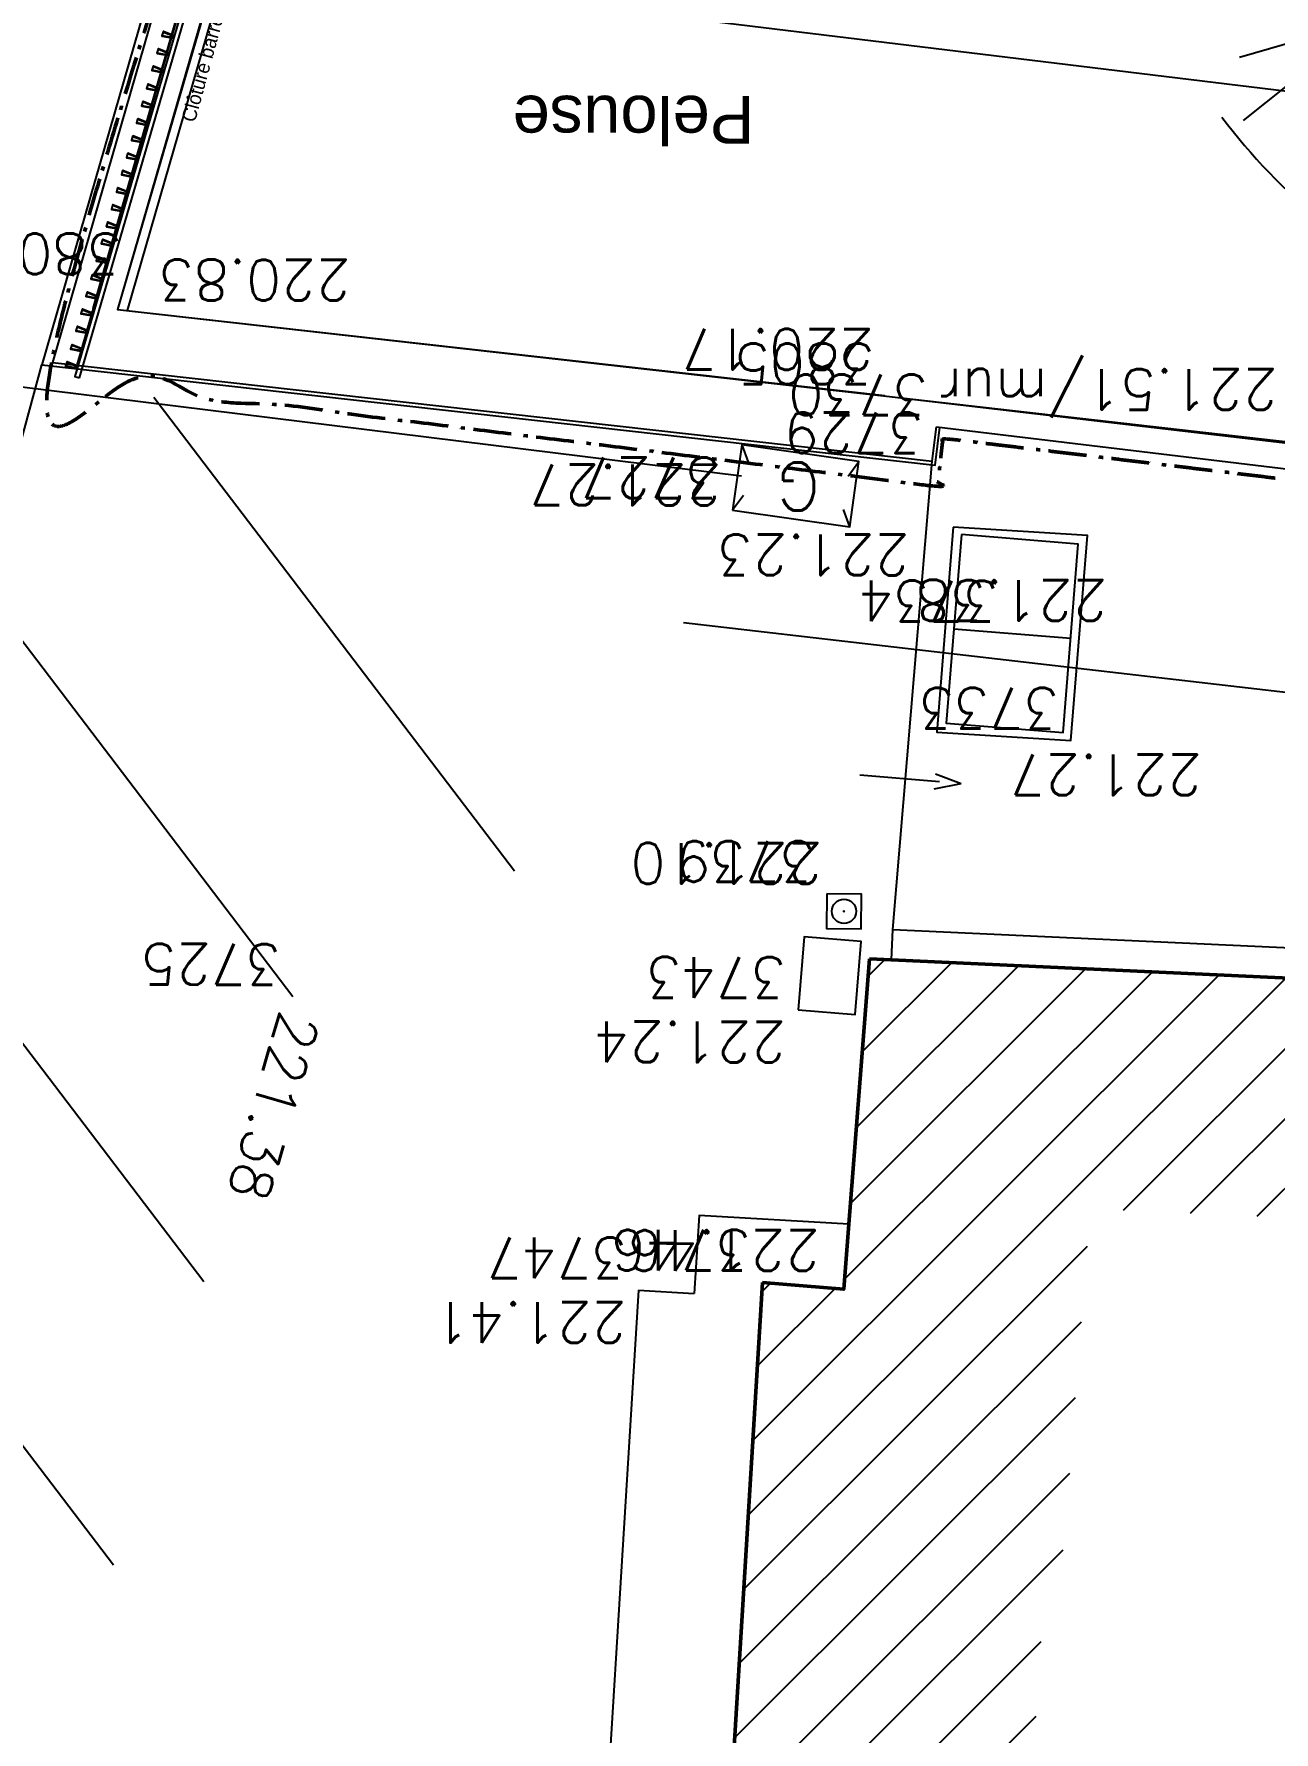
# Model space of a CAD drawing. Extents: x -594 to 29166, y -5797 to 14313.
# Drawn here: x 2502 to 3537, y 313 to 1731 of the extents above; entities that cross this region are included whole.
import ezdxf
from ezdxf.enums import TextEntityAlignment as Align
from ezdxf.lldxf.tags import DXFTag

# ---------------------------------------------------------------- set-up
doc = ezdxf.new("R2010")
doc.units = 0
doc.linetypes.add('Style de ligne -15', pattern=[2.0832800000000002, 1.25, -0.41656, 0.1388600000000001, -0.2778600000000001])
doc.layers.get('0').update_dxf_attribs({"color": 252})
for name, color, linetype in [('A SITE', 252, 'Continuous'), ('AEP_SSL', 252, 'Continuous'), ('B Général', 252, 'Continuous'), ('C ANNOTATIONS-texte', 252, 'Continuous'), ('DWG_280-140115-P - ALTEA-CANA', 252, 'Continuous'), ('Fond topo - AFF', 252, 'Continuous'), ('Fond topo - ASS', 252, 'Continuous'), ('Fond topo - BAT_ANN', 252, 'Continuous'), ('Fond topo - BAT_HAC', 252, 'Continuous'), ('Fond topo - CLO_MUR', 252, 'Continuous'), ('Fond topo - GAZ', 252, 'Continuous'), ('Fond topo - GAZ_TXT', 252, 'Continuous'), ('Fond topo - SIH', 252, 'Continuous'), ('Fond topo - SOL', 252, 'Continuous'), ('Fond topo - VEG', 252, 'Continuous'), ('Fond topo - VEG_TXT', 252, 'Continuous'), ('Fond topo - Z_500', 252, 'Continuous'), ('GAZ_SSL', 252, 'Texte-GAZ'), ('prlm-VRD', 252, 'Continuous'), ('SA - clôture', 252, 'DIVISE2'), ('SA - gazon', 252, 'Continuous')]:
    doc.layers.add(name, color=color, linetype=linetype)
for name, color, linetype, lineweight in [('Fond topo - BAT', 252, 'Continuous', 50), ('Fond topo - P', 252, 'Continuous', 50), ('Fond topo - VOI', 252, 'Continuous', 25)]:
    doc.layers.add(name, color=color, linetype=linetype, lineweight=lineweight)
for name, color, linetype, plot in [('Fond topo - N', 252, 'Continuous', False), ('Fond topo - NCACHE', 252, 'Continuous', False), ('Fond topo - ZCACHE', 252, 'Continuous', False)]:
    doc.layers.add(name, color=color, linetype=linetype, plot=plot)
doc.styles.add('2000_ARIAL', font='arial.ttf', dxfattribs={"height": 0.400000006})
doc.styles.add('Eurostile', font='')
doc.styles.add('Lignes', font='arial.ttf', dxfattribs={"height": 0.35})
doc.styles.add('SIMPLEX', font='simplex_.ttf', dxfattribs={"height": 1.25})
doc.styles.get('Eurostile').set_extended_font_data('Eurostile')
tags = doc.linetypes.add('DIVISE2', pattern=[15.874999761581421, 6.349999904632568, -3.174999952316284, 0, -3.174999952316284, 0, -3.174999952316284]).pattern_tags.tags
tags[14:15] = [DXFTag(74, 4), DXFTag(75, 0), DXFTag(340, '0'), DXFTag(46, 0.0), DXFTag(50, 0.0), DXFTag(44, 0.0), DXFTag(45, 0.0)]
tags[12:13] = [DXFTag(74, 4), DXFTag(75, 0), DXFTag(340, '0'), DXFTag(46, 0.0), DXFTag(50, 0.0), DXFTag(44, 0.0), DXFTag(45, 0.0)]
tags[10:11] = [DXFTag(74, 4), DXFTag(75, 0), DXFTag(340, '0'), DXFTag(46, 0.0), DXFTag(50, 0.0), DXFTag(44, 0.0), DXFTag(45, 0.0)]
tags[8:9] = [DXFTag(74, 4), DXFTag(75, 0), DXFTag(340, '0'), DXFTag(46, 0.0), DXFTag(50, 0.0), DXFTag(44, 0.0), DXFTag(45, 0.0)]
tags[6:7] = [DXFTag(74, 4), DXFTag(75, 0), DXFTag(340, '0'), DXFTag(46, 0.0), DXFTag(50, 0.0), DXFTag(44, 0.0), DXFTag(45, 0.0)]
tags[4:5] = [DXFTag(74, 4), DXFTag(75, 0), DXFTag(340, '0'), DXFTag(46, 0.0), DXFTag(50, 0.0), DXFTag(44, 0.0), DXFTag(45, 0.0)]
tags = doc.linetypes.add('L16', pattern=[0.37500001490116125, 0.300000011920929, -0.07500000298023224]).pattern_tags.tags
tags[6:7] = [DXFTag(74, 4), DXFTag(75, 0), DXFTag(340, '0'), DXFTag(46, 0.0), DXFTag(50, 0.0), DXFTag(44, 0.0), DXFTag(45, 0.0)]
tags[4:5] = [DXFTag(74, 4), DXFTag(75, 0), DXFTag(340, '0'), DXFTag(46, 0.0), DXFTag(50, 0.0), DXFTag(44, 0.0), DXFTag(45, 0.0)]
tags = doc.linetypes.add('L8', pattern=[0.22500000894069674, 0.1500000059604645, -0.07500000298023224]).pattern_tags.tags
tags[6:7] = [DXFTag(74, 4), DXFTag(75, 0), DXFTag(340, '0'), DXFTag(46, 0.0), DXFTag(50, 0.0), DXFTag(44, 0.0), DXFTag(45, 0.0)]
tags[4:5] = [DXFTag(74, 4), DXFTag(75, 0), DXFTag(340, '0'), DXFTag(46, 0.0), DXFTag(50, 0.0), DXFTag(44, 0.0), DXFTag(45, 0.0)]
tags = doc.linetypes.add('STYLE_01', pattern=[0.166655994951725, 0.08331199735403061, -0.0833439975976944]).pattern_tags.tags
tags[6:7] = [DXFTag(74, 4), DXFTag(75, 0), DXFTag(340, '0'), DXFTag(46, 0.0), DXFTag(50, 0.0), DXFTag(44, 0.0), DXFTag(45, 0.0)]
tags[4:5] = [DXFTag(74, 4), DXFTag(75, 0), DXFTag(340, '0'), DXFTag(46, 0.0), DXFTag(50, 0.0), DXFTag(44, 0.0), DXFTag(45, 0.0)]
tags = doc.linetypes.add('Texte-GAZ', pattern='A,5,-0.25,["GAZ",Lignes,S=1,R=0,X=0,Y=-0.18],-1.25', length=6.5).pattern_tags.tags
tags[15:16] = [DXFTag(74, 4), DXFTag(75, 0), DXFTag(340, '0'), DXFTag(46, 0.0), DXFTag(50, 0.0), DXFTag(44, 0.0), DXFTag(45, 0.0)]
tags[4:5] = [DXFTag(74, 4), DXFTag(75, 0), DXFTag(340, '0'), DXFTag(46, 0.0), DXFTag(50, 0.0), DXFTag(44, 0.0), DXFTag(45, 0.0)]

# ---------------------------------------------------------------- blocks, each defined once
blk = doc.blocks.new('A n0.Groupe-37-1')
at = {"layer": 'B Général', "linetype": 'Continuous', "flags": 128}
for points in [[(2539.741905263993, 1444.065322345376), (2784.912981295251, 2284.155051379179), (2781.109449819255, 2285.400012598786), (2535.902083344572, 1445.185932726883)], [(2618.169508716244, 1728.149814223326), (2608.891270178691, 1729.910654853093), (2609.814226241304, 1733.073205350899), (2618.5773597832, 1729.547334264724)], [(2613.96666226109, 1713.748571642694), (2604.688423723538, 1715.50941227246), (2605.61137978615, 1718.671962770267), (2614.374513328046, 1715.146091684092)], [(2609.763815805937, 1699.347329062062), (2600.485577268384, 1701.108169691829), (2601.408533330996, 1704.270720189635), (2610.171666872892, 1700.74484910346)], [(2605.336679678985, 1684.177547824033), (2596.058441141432, 1685.938388453801), (2596.981397204044, 1689.100938951607), (2605.744530745941, 1685.575067865431)], [(2601.133833223831, 1669.776305243401), (2591.855594686278, 1671.537145873168), (2592.778550748891, 1674.699696370975), (2601.541684290787, 1671.173825284799)], [(2596.930986768678, 1655.375062662769), (2587.652748231124, 1657.135903292536), (2588.575704293737, 1660.298453790343), (2597.338837835633, 1656.772582704167)], [(2592.728140313523, 1640.973820082139), (2583.449901775971, 1642.734660711906), (2584.372857838583, 1645.897211209712), (2593.135991380479, 1642.371340123537)], [(2588.525293858369, 1626.572577501508), (2579.247055320816, 1628.333418131275), (2580.170011383429, 1631.495968629082), (2588.933144925325, 1627.970097542906)], [(2584.322447403215, 1612.171334920876), (2575.044208865663, 1613.932175550643), (2575.967164928275, 1617.09472604845), (2584.730298470171, 1613.568854962273)], [(2580.119600948062, 1597.770092340243), (2570.841362410508, 1599.53093297001), (2571.764318473121, 1602.693483467817), (2580.527452015017, 1599.167612381641)], [(2575.916754492907, 1583.368849759611), (2566.638515955354, 1585.129690389378), (2567.561472017967, 1588.292240887184), (2576.324605559863, 1584.766369801009)], [(2571.713908037753, 1568.967607178979), (2562.435669500201, 1570.728447808746), (2563.358625562813, 1573.890998306553), (2572.121759104709, 1570.365127220377)], [(2567.5110615826, 1554.566364598347), (2558.232823045047, 1556.327205228114), (2559.155779107659, 1559.48975572592), (2567.918912649555, 1555.963884639745)], [(2563.308215127446, 1540.165122017715), (2554.029976589893, 1541.925962647482), (2554.952932652505, 1545.088513145288), (2563.716066194402, 1541.562642059113)], [(2558.881079000494, 1524.995340779686), (2549.602840462941, 1526.756181409454), (2550.525796525554, 1529.91873190726), (2559.28893006745, 1526.392860821084)], [(2554.678232545341, 1510.594098199055), (2545.399994007787, 1512.354938828821), (2546.3229500704, 1515.517489326628), (2555.086083612296, 1511.991618240452)], [(2550.475386090187, 1496.192855618423), (2541.197147552634, 1497.953696248189), (2542.120103615246, 1501.116246745996), (2550.883237157143, 1497.590375659821)], [(2546.272539635033, 1481.791613037792), (2536.99430109748, 1483.552453667559), (2537.917257160092, 1486.715004165365), (2546.680390701988, 1483.18913307919)], [(2541.845403508082, 1466.621831799762), (2532.567164970529, 1468.38267242953), (2533.490121033141, 1471.545222927336), (2542.253254575037, 1468.01935184116)], [(2537.642557052928, 1452.22058921913), (2528.364318515375, 1453.981429848897), (2529.287274577987, 1457.143980346704), (2538.050408119884, 1453.618109260528)]]:
    blk.add_lwpolyline(points, close=True, dxfattribs=at)
for points in [[(2608.727128827048, 1729.636451111867), (2618.202776695186, 1727.838145787849, 0.3862518652340128), (2618.432058534931, 1727.978608017822), (2618.890727643154, 1729.550258365325, 0.3856262130254827), (2618.773390860975, 1729.791833308817), (2609.823807669251, 1733.392722928739, 0.4433907075332385), (2609.557162259488, 1733.263209023398), (2608.57242847485, 1729.88897437999, 0.442739267056267), (2608.727128827048, 1729.636451111867)], [(2604.524282371894, 1715.235208531235), (2613.999930240032, 1713.436903207217, 0.3862518652351136), (2614.229212079778, 1713.57736543719), (2614.687881187999, 1715.149015784692, 0.3856262130226524), (2614.570544405821, 1715.390590728185), (2605.620961214098, 1718.991480348108, 0.4433907075337609), (2605.354315804334, 1718.861966442767), (2604.369582019696, 1715.487731799358, 0.442739267059004), (2604.524282371894, 1715.235208531235)], [(2600.32143591674, 1700.833965950603), (2609.797083784878, 1699.035660626585, 0.3862518652351253), (2610.026365624624, 1699.176122856559), (2610.485034732846, 1700.747773204061, 0.3856262130237362), (2610.367697950668, 1700.989348147553), (2601.418114758945, 1704.590237767476, 0.4433907075335908), (2601.151469349181, 1704.460723862135), (2600.166735564543, 1701.086489218727, 0.442739267057732), (2600.32143591674, 1700.833965950603)], [(2595.894299789788, 1685.664184712575), (2605.369947657927, 1683.865879388556, 0.3862518652354434), (2605.599229497672, 1684.006341618529), (2606.057898605894, 1685.577991966032, 0.3856262130226693), (2605.940561823716, 1685.819566909525), (2596.990978631992, 1689.420456529447, 0.4433907075319575), (2596.724333222229, 1689.290942624106), (2595.739599437591, 1685.916707980698, 0.4427392670583683), (2595.894299789788, 1685.664184712575)], [(2591.691453334634, 1671.262942131942), (2601.167101202773, 1669.464636807924, 0.3862518652314815), (2601.396383042519, 1669.605099037898), (2601.85505215074, 1671.1767493854, 0.3856262130242208), (2601.737715368562, 1671.418324328892), (2592.788132176839, 1675.019213948815, 0.4433907075307097), (2592.521486767075, 1674.889700043474), (2591.536752982437, 1671.515465400066, 0.442739267057732), (2591.691453334634, 1671.262942131942)], [(2587.488606879481, 1656.861699551311), (2596.964254747619, 1655.063394227293, 0.3862518652341592), (2597.193536587365, 1655.203856457266), (2597.652205695586, 1656.775506804768, 0.3856262130234297), (2597.534868913409, 1657.01708174826), (2588.585285721685, 1660.617971368184, 0.4433907075318051), (2588.318640311922, 1660.488457462842), (2587.333906527284, 1657.114222819434, 0.4427392670613712), (2587.488606879481, 1656.861699551311)], [(2583.285760424327, 1642.46045697068), (2592.761408292466, 1640.662151646662, 0.3862518652359451), (2592.990690132211, 1640.802613876636), (2593.449359240432, 1642.374264224138, 0.3856262130243185), (2593.332022458255, 1642.61583916763), (2584.382439266531, 1646.216728787553, 0.443390707531232), (2584.115793856768, 1646.087214882212), (2583.13106007213, 1642.712980238804, 0.4427392670608491), (2583.285760424327, 1642.46045697068)], [(2579.082913969172, 1628.059214390049), (2588.558561837311, 1626.26090906603, 0.3862518652315304), (2588.787843677057, 1626.401371296004), (2589.246512785278, 1627.973021643507, 0.3856262130304706), (2589.1291760031, 1628.214596586999), (2580.179592811377, 1631.815486206922, 0.4433907075330354), (2579.912947401613, 1631.68597230158), (2578.928213616975, 1628.311737658173, 0.442739267057299), (2579.082913969172, 1628.059214390049)], [(2574.880067514018, 1613.657971809417), (2584.355715382158, 1611.859666485398, 0.3862518652302158), (2584.584997221903, 1612.000128715372), (2585.043666330124, 1613.571779062874, 0.3856262130230175), (2584.926329547946, 1613.813354006367), (2575.976746356223, 1617.414243626289, 0.4433907075315773), (2575.710100946459, 1617.284729720948), (2574.725367161822, 1613.91049507754, 0.4427392670572486), (2574.880067514018, 1613.657971809417)], [(2570.677221058865, 1599.256729228785), (2580.152868927003, 1597.458423904767, 0.3862518652304296), (2580.382150766749, 1597.59888613474), (2580.84081987497, 1599.170536482242, 0.3856262130267029), (2580.723483092792, 1599.412111425734), (2571.773899901069, 1603.013001045657, 0.4433907075328758), (2571.507254491305, 1602.883487140316), (2570.522520706667, 1599.509252496908, 0.4427392670568472), (2570.677221058865, 1599.256729228785)], [(2566.474374603711, 1584.855486648152), (2575.950022471849, 1583.057181324134, 0.3862518652315304), (2576.179304311595, 1583.197643554108), (2576.637973419816, 1584.76929390161, 0.3856262130302924), (2576.520636637638, 1585.010868845102), (2567.571053445915, 1588.611758465025, 0.4433907075346791), (2567.304408036151, 1588.482244559684), (2566.319674251514, 1585.108009916277, 0.4427392670586168), (2566.474374603711, 1584.855486648152)], [(2562.271528148557, 1570.45424406752), (2571.747176016695, 1568.655938743502, 0.386251865234612), (2571.976457856441, 1568.796400973476), (2572.435126964663, 1570.368051320978, 0.385626213025636), (2572.317790182485, 1570.60962626447), (2563.368206990761, 1574.210515884393, 0.4433907075332385), (2563.101561580997, 1574.081001979052), (2562.11682779636, 1570.706767335644, 0.4427392670566878), (2562.271528148557, 1570.45424406752)], [(2558.068681693403, 1556.053001486888), (2567.544329561541, 1554.25469616287, 0.386251865234814), (2567.773611401287, 1554.395158392844), (2568.232280509509, 1555.966808740346, 0.3856262130224992), (2568.11494372733, 1556.208383683838), (2559.165360535607, 1559.809273303761, 0.4433907075337609), (2558.898715125843, 1559.67975939842), (2557.913981341206, 1556.305524755012, 0.4427392670583173), (2558.068681693403, 1556.053001486888)], [(2553.865835238249, 1541.651758906256), (2563.341483106388, 1539.853453582238, 0.3862518652351253), (2563.570764946134, 1539.993915812212), (2564.029434054355, 1541.565566159714, 0.385626213023583), (2563.912097272177, 1541.807141103206), (2554.962514080454, 1545.408030723129, 0.4433907075343164), (2554.69586867069, 1545.278516817788), (2553.711134886052, 1541.90428217438, 0.4427392670575216), (2553.865835238249, 1541.651758906256)], [(2549.438699111297, 1526.481977668228), (2558.914346979436, 1524.68367234421, 0.3862518652354434), (2559.143628819181, 1524.824134574183), (2559.602297927403, 1526.395784921685, 0.3856262130233002), (2559.484961145225, 1526.637359865178), (2550.535377953502, 1530.2382494851, 0.4433907075319575), (2550.268732543738, 1530.108735579759), (2549.283998759101, 1526.734500936351, 0.4427392670583683), (2549.438699111297, 1526.481977668228)], [(2545.235852656144, 1512.080735087595), (2554.711500524282, 1510.282429763577, 0.386251865231781), (2554.940782364028, 1510.422891993551), (2555.399451472249, 1511.994542341053, 0.3856262130240676), (2555.282114690071, 1512.236117284545), (2546.332531498348, 1515.837006904469, 0.4433907075307097), (2546.065886088584, 1515.707492999127), (2545.081152303947, 1512.33325835572, 0.442739267058629), (2545.235852656144, 1512.080735087595)], [(2541.03300620099, 1497.679492506964), (2550.508654069129, 1495.881187182946, 0.3862518652338597), (2550.737935908875, 1496.021649412919), (2551.196605017096, 1497.593299760421, 0.385626213023583), (2551.079268234918, 1497.834874703913), (2542.129685043195, 1501.435764323837, 0.4433907075325306), (2541.863039633431, 1501.306250418495), (2540.878305848793, 1497.932015775088, 0.4427392670613712), (2541.03300620099, 1497.679492506964)], [(2536.830159745836, 1483.278249926334), (2546.305807613975, 1481.479944602315, 0.3862518652362446), (2546.53508945372, 1481.620406832289), (2546.993758561942, 1483.192057179791, 0.3856262130251027), (2546.876421779764, 1483.433632123283), (2537.92683858804, 1487.034521743206, 0.443390707531232), (2537.660193178277, 1486.905007837865), (2536.675459393639, 1483.530773194457, 0.4427392670610594), (2536.830159745836, 1483.278249926334)], [(2532.403023618885, 1468.108468688304), (2541.878671487023, 1466.310163364285, 0.3862518652360425), (2542.107953326769, 1466.450625594259), (2542.566622434991, 1468.022275941762, 0.3856262130239312), (2542.449285652813, 1468.263850885254), (2533.499702461089, 1471.864740505177, 0.4433907075330354), (2533.233057051325, 1471.735226599835), (2532.248323266688, 1468.360991956427, 0.442739267059055), (2532.403023618885, 1468.108468688304)], [(2528.200177163731, 1453.707226107671), (2537.67582503187, 1451.908920783653, 0.3862518652311819), (2537.905106871615, 1452.049383013627), (2538.363775979837, 1453.621033361129, 0.3856262130246985), (2538.246439197659, 1453.862608304621), (2529.296856005935, 1457.463497924545, 0.443390707530347), (2529.030210596172, 1457.333984019203), (2528.045476811534, 1453.959749375796, 0.442739267058629), (2528.200177163731, 1453.707226107671)]]:
    blk.add_lwpolyline(points, format="xyb", close=True, dxfattribs=at)
blk = doc.blocks.new('A 90.AFF09')
at = {"ltscale": 2}
blk.add_line((0, -0.5), (0, 0.5), dxfattribs=at)
at = {"ltscale": 2, "flags": 128}
blk.add_lwpolyline([(-0.5, -0.5), (0.5, -0.5), (0.5, 0.5), (-0.5, 0.5)], close=True, dxfattribs=at)
blk = doc.blocks.new('A 90.ASS02')
at = {"ltscale": 2, "flags": 128}
blk.add_lwpolyline([(0.499143, -0.5), (0.499143, 0.4991430000000001), (-0.5000000000000001, 0.4991430000000001), (-0.5000000000000001, -0.5)], close=True, dxfattribs=at)
blk = doc.blocks.new('A 90.ASS01')
at = {"ltscale": 2, "flags": 128}
blk.add_lwpolyline([(0.499143, -0.5), (0.499143, 0.4991430000000001), (-0.5000000000000001, 0.4991430000000001), (-0.5000000000000001, -0.5)], close=True, dxfattribs=at)
at = {"ltscale": 2}
for radius in [0.35, 0.01]:
    blk.add_circle((0, 0), radius, dxfattribs=at)
blk = doc.blocks.new('A 90.ESC01')
at = {"ltscale": 2}
for p, q in [((1.338104, 0), (0, 0)), ((1.257547, 0.126415), (1.7, 0)), ((1.257547, -0.126415), (1.7, 0))]:
    blk.add_line(p, q, dxfattribs=at)
blk = doc.blocks.new('A 90.GAZ06')
at = {"ltscale": 2}
for p, q in [((-0.5, 0.5), (-0.426635, 0.255449)), ((0.4266350000000001, 0.255449), (0.5, 0.5))]:
    blk.add_line(p, q, dxfattribs=at)
at = {"ltscale": 2, "flags": 128}
blk.add_lwpolyline([(-0.5, -0.5), (0.5, -0.5), (0.5, 0.5), (-0.5, 0.5)], close=True, dxfattribs=at)
for points in [[(-0.426635, -0.255449), (-0.5, -0.5)], [(0.5, -0.5), (0.4266350000000001, -0.255449)]]:
    blk.add_lwpolyline(points, dxfattribs=at)
blk = doc.blocks.new('A 90.GAZ99')
at = {"style": 'SIMPLEX'}
blk.add_text('G', height=0.4, dxfattribs=at).set_placement((0, 0), align=Align.MIDDLE_CENTER)
blk = doc.blocks.new('A 90.PTOPO')
at = {"layer": 'Fond topo - NCACHE', "style": 'SIMPLEX'}
blk.add_attdef('MAT', text='', height=0.34, dxfattribs=at).set_placement((0.09999999986030161, -0.09999999962747097), align=Align.TOP_LEFT)
at = {"layer": 'Fond topo - ZCACHE', "style": 'SIMPLEX'}
blk.add_attdef('ALT', (0.09999999986030161, 0.09999999962747097), '', height=0.34, dxfattribs=at)
blk = doc.blocks.new('A 90.VEG12')
at = {"ltscale": 2}
for p, q in [((0.01815258799999997, 0.057406781), (0.100441039, 0.47293725)), ((0.05749608, 0.253444298), (0.145517598, 0.414706841)), ((0.037902722, 0.15845596), (-0.06593155700000003, 0.344147082)), ((-0.158788295, 0.086017079), (-0.245985314, 0.284587218)), ((0.04981112299999996, 0.033821695), (0.391570728, 0.285894318)), ((0.143890955, 0.107467204), (0.230033352, 0.253971609)), ((0.2917471699999999, 0.208620217), (0.392372872, 0.233301274)), ((-0.05229389700000003, 0.02983962500000001), (-0.383643778, 0.204631851)), ((-0.25001839, 0.135126714), (-0.3755999820000001, 0.091127132)), ((0.122915307, -0.02992704099999999), (0.317230371, 0.05540147100000001)), ((0.057557527, -0.01766878999999999), (0.411943876, -0.08413611500000001)), ((-0.05265807700000003, -0.029192154), (-0.412380265, -0.256628677)), ((-0.09359106700000003, -0.049762263), (-0.2956446150000001, -0.04653133200000001)), ((0.184132294, -0.04763066399999999), (0.323120213, -0.192805613)), ((0.01825986499999999, -0.057372749), (0.107637982, -0.4128258760000001)), ((0.02259491799999996, -0.07955337300000001), (0.001649748999999978, -0.36183712)), ((-0.151821475, -0.09483882200000002), (-0.2999525240000001, -0.315936062)), ((0.05371548199999998, -0.188497704), (0.197263789, -0.356749422))]:
    blk.add_line(p, q, dxfattribs=at)
for start, end in [(90, 103.8461539085843), (62.30769199853572, 76.15384597947835), (117.6923078993823, 131.5384619204946), (34.61538499867542, 48.46153799321151), (145.3846149358338, 159.2307690506909), (6.923076979206323, 20.76923090842763), (173.0769230068974, 186.9230769931026), (339.2307689837768, 353.0769230207937), (200.7692310571047, 214.6153850641662), (311.5384620067885, 325.3846150013246), (228.4615380795054, 242.3076921006177), (283.8461540205217, 297.6923080014643), (256.1538460914157, 270)]:
    blk.add_arc((0, 0), 0.496982058, start, end, dxfattribs=at)
blk = doc.blocks.new('A$C380262B1')
at = {"layer": 'Fond topo - BAT_HAC'}
h = blk.add_hatch(dxfattribs=at)
h.set_pattern_fill('ANSI31*128', color=256, scale=12.9999995, angle=-20.82846392552948, style=0, pattern_type=2)
h.set_pattern_definition([(224.9607580165254, (16553.89202157967, 8565.139112062752), (29.16583499825001, -29.20581385283987), [])])
h.paths.add_polyline_path([(-5197.18646905385, -3992.895145434886), (-5119.344789115712, -3896.832114085555), (-5115.917269187048, -3854.393010213971), (-5071.986508974805, -3739.324825163931), (-5045.925904856995, -3706.346571817994), (-5044.716683635488, -3682.140761986375), (-4994.823622144759, -3685.207373648882), (-4990.32072420232, -3595.326018054038), (-5040.226546442136, -3592.258621938527), (-5037.054382404312, -3528.759247995913), (-4943.121764762327, -3534.532693214715), (-4913.178271567449, -3536.373130977154), (-4902.316804276779, -3359.659575950354), (-4932.260297471657, -3357.819138187915), (-4931.769514130428, -3349.834206700325), (-5028.967389557511, -3298.038449883461), (-5017.875112267211, -3117.569670453668), (-4968.442538101226, -3120.607979036868), (-4961.908068927005, -3020.955579727888), (-5011.748566990718, -3017.892198543996), (-4984.551201201975, -2575.397362187505), (-4916.785073047504, -2581.032631825656), (-4912.572270259261, -2526.725570857525), (-4895.368336141109, -2304.950392059982), (-4012.983020907268, -2345.645791105926), (-4020.717160822824, -2445.346258021891), (-4025.326500786468, -2545.289102941751), (-4198.319353396073, -2537.31071408838), (-4710.95847315155, -2513.667921163142), (-4713.171336706728, -2542.193850968033), (-4732.938476232812, -2797.011203784496), (-4749.196578515694, -2833.652190398425), (-4771.07792631723, -3167.348579782993), (-4690.423931647092, -3172.305872198194), (-4725.824567256495, -3748.266003560275), (-4797.511183423921, -3743.859879486263), (-4805.19526056014, -3897.240055445582), (-4915.604600869119, -3890.453889779747), (-4918.869020743296, -3899.004410207272), (-4924.977912241593, -3974.643905460835), (-5041.797925019637, -4118.809403479099)])
at = {"layer": 'AEP_SSL', "elevation": 1e-07, "flags": 128}
blk.add_lwpolyline([(-5717.41904723458, -1437.771737203002), (-1169.983268575743, -1990.669038705528), (183.6855848319829, -1978.666592855006), (2115.870910091326, -2387.052188906819), (2566.228295816109, -2969.102435186505), (1986.514152260497, -6423.389684781432), (2112.063771253452, -6938.274653535336), (2245.794293796644, -7100.191099010408), (2795.577709609643, -7390.379483159631), (3054.210793226957, -7450.776990875602), (3952.009552111849, -7705.164130404592), (5214.530126424506, -7870.333233941346), (6823.962332261726, -8192.876758240163), (7877.332152193412, -8364.675091579556), (8081.349294679239, -8360.994071885943), (8800.965194171295, -8189.201248250902), (9214.932774147019, -7963.005145359784), (9372.241163998842, -7789.413719624281), (10176.14748096094, -4228.885702043772), (10728.79072255455, -2062.42661178112), (11242.06466162577, -979.6682165935636)], dxfattribs=at)
at = {"layer": 'DWG_280-140115-P - ALTEA-CANA', "linetype": 'STYLE_01', "ltscale": 25, "elevation": 1e-07, "flags": 128}
blk.add_lwpolyline([(-5050.515049835667, -2023.990016523749), (-3871.755655249581, -2160.446866415441), (-2782.055274024606, -2283.73687081039), (-1204.606936872005, -2491.870566271245), (134.5675635617226, -2479.982469603419), (1852.102971030399, -2843.059378210455)], dxfattribs=at)
at = {"layer": 'Fond topo - BAT', "ltscale": 2, "flags": 128}
for points in [[(-4895.368336141109, -2304.950392059982), (-4912.572270259261, -2526.725570857525)], [(-4895.368336141109, -2304.950392059982), (-4012.983020907268, -2345.645791105926), (-4020.717160915956, -2445.346258021891)], [(-4984.551201201975, -2575.397362187505), (-4916.785073047504, -2581.032631825656), (-4912.572270259261, -2526.725570857525)], [(-4984.551201201975, -2575.397362187505), (-5011.748567037284, -3017.892198450863)]]:
    blk.add_lwpolyline(points, dxfattribs=at)
at = {"layer": 'Fond topo - BAT_ANN', "ltscale": 2, "flags": 128}
blk.add_lwpolyline([(-4875.697737885639, -2280.56370196864), (-4842.995569901541, -1889.366611652076)], dxfattribs=at)
at = {"layer": 'Fond topo - CLO_MUR', "ltscale": 2, "flags": 128}
for points in [[(-5261.437079077587, -691.4406127296388), (-5413.095885375515, -1207.326780445874), (-5586.594562232494, -1808.936000429094)], [(-5204.285560082644, -695.4926619306207), (-5359.328343346715, -1222.9815505445), (-5515.240964991972, -1763.610865175724)], [(-5523.305980255827, -1762.705779261887), (-4882.491342397407, -1834.620380122215)], [(-5586.594562232494, -1808.936000429094), (-4840.377234248444, -1892.679282929748), (-4836.512817954645, -1860.982764139771)], [(-4881.09001298435, -1835.150640271604), (-4267.948176851496, -1906.98321852833)], [(-4839.49076696299, -1860.61969473958), (-4271.806133398786, -1928.867817018181)], [(-4876.861810171977, -2305.80390850082), (-4875.697737885639, -2280.56370196864), (-4011.296918476, -2320.429660286754)]]:
    blk.add_lwpolyline(points, dxfattribs=at)
at = {"layer": 'Fond topo - CLO_MUR', "linetype": 'L8', "ltscale": 2, "flags": 128}
for points in [[(-5253.647316945717, -693.380752298981), (-5405.414807982743, -1209.563176333904), (-5577.686236286536, -1806.916893832386)], [(-5212.623958056793, -695.4926125705242), (-5367.009420692921, -1220.745154842734), (-5523.305980255827, -1762.705779261887)], [(-5577.686236286536, -1806.916893832386), (-4842.995569994673, -1889.366611558944), (-4839.49076696299, -1860.61969473958)]]:
    blk.add_lwpolyline(points, dxfattribs=at)
at = {"layer": 'Fond topo - CLO_MUR', "linetype": 'L16', "ltscale": 2, "flags": 128}
blk.add_lwpolyline([(-5233.473370037973, -695.4924894496799), (-5378.100972995162, -1187.546695116907), (-5557.378986058757, -1809.195848926902)], dxfattribs=at)
at = {"layer": 'Fond topo - SIH', "linetype": 'L16', "ltscale": 2, "flags": 128}
for points in [[(-5492.86085437052, -1835.839378181845), (-5191.758889285848, -2231.582772545516)], [(-5376.915137702599, -2336.695099249482), (-5626.395571231842, -2009.162152372301)], [(-5451.187266362831, -2574.90069847554), (-5705.410503642634, -2241.141113359481)], [(-5526.705619180575, -2811.633250303566), (-5779.966207686812, -2479.137488268316)]]:
    blk.add_lwpolyline(points, dxfattribs=at)
at = {"layer": 'Fond topo - SOL', "linetype": 'L16', "ltscale": 2, "flags": 128}
blk.add_lwpolyline([(-4825.41150553152, -1944.349349942058), (-4839.166501443833, -2115.815635677427), (-4727.14539594017, -2122.818363271654), (-4713.390400074422, -1951.352077908814)], close=True, dxfattribs=at)
for points in [[(-4912.570380046964, -2526.701203361154), (-5037.642828887329, -2519.486905541271), (-5041.650168411434, -2584.685391839594)], [(-5088.151554577053, -2581.827245093882), (-5127.342268684879, -3219.451076257974)], [(-5088.151554577053, -2581.827245093882), (-5041.650168411434, -2584.685391839594)]]:
    blk.add_lwpolyline(points, dxfattribs=at)
at = {"layer": 'Fond topo - VOI', "ltscale": 2, "flags": 128}
blk.add_lwpolyline([(-6138.833698770031, -3499.002909101546), (-6092.975921323523, -3410.831760242581), (-5977.340768557042, -3073.066347744316), (-5846.187482634559, -2690.528737101704), (-5694.064281648025, -2204.921755939722), (-5586.594562232494, -1808.936000429094)], dxfattribs=at)
at = {"layer": 'GAZ_SSL', "linetype": 'Texte-GAZ', "ltscale": 100, "elevation": 1e-07, "flags": 128}
blk.add_lwpolyline([(-5002.3012238089, -1901.800526771694), (-6391.267090197653, -1730.106226541102)], dxfattribs=at)
at = {"layer": 'SA - clôture', "ltscale": 0.119999997317791, "elevation": 1e-07, "flags": 128}
blk.add_lwpolyline([(-5543.759937910363, -1761.89460363239), (-5228.682905901223, -665.7593824900687)], dxfattribs=at)
at = {"layer": 'SA - gazon'}
blk.add_lwpolyline([(-5212.623958056793, -695.4926125705242), (-5523.305980255827, -1762.705779261887), (-4881.09001298435, -1835.150640271604), (-3985.659851599485, -1937.020170688629), (-3340.225464990363, -2021.963689103723), (-2133.604345610365, -2164.542588684708), (-1443.056506523862, -2253.743029199541), (-387.8580659162253, -2379.91346269846), (68.14405941404402, -2441.539624240249), (1179.828245798126, -2579.164548963308)], dxfattribs=at)
at = {"layer": 'Fond topo - AFF', "linetype": 'L16', "ltscale": 2, "xscale": 158, "yscale": 98, "zscale": 100, "rotation": 265.4135642621897}
blk.add_blockref('A 90.AFF09', (-4776.078751077875, -2033.408128563315), dxfattribs=at)
at = {"layer": 'Fond topo - ASS', "ltscale": 2, "zscale": 100}
for name, p, xscale, yscale, rotation in [('A 90.ASS01', (-4916.6112461593, -2265.379479434341), 28.9351729243316, 28.9351729243316, 179.3081189559969), ('A 90.ASS02', (-4928.562058228999, -2319.12822779268), 61.11978770617069, 47.91, 265.3464721319734)]:
    blk.add_blockref(name, p, dxfattribs=dict(at, xscale=xscale, yscale=yscale, rotation=rotation))
at = {"layer": 'Fond topo - BAT_ANN', "ltscale": 2, "xscale": 49.99999999999999, "yscale": 49.99999999999999, "zscale": 100, "rotation": 355.4612751312585}
blk.add_blockref('A 90.ESC01', (-4903.459833329543, -2151.778759434819), dxfattribs=at)
at = {"layer": 'Fond topo - GAZ', "linetype": 'L16', "ltscale": 2, "xscale": 98.91201936847409, "yscale": 55.00000000000001, "zscale": 100, "rotation": 351.942722545787}
blk.add_blockref('A 90.GAZ06', (-4956.921808887273, -1909.999549761415), dxfattribs=at)
at = {"layer": 'Fond topo - GAZ_TXT', "ltscale": 2, "xscale": 100, "yscale": 100, "zscale": 100, "rotation": 179.9607580165454}
blk.add_blockref('A 90.GAZ99', (-4954.552633222193, -1910.47635897994), dxfattribs=at)
at = {"layer": 'Fond topo - P', "ltscale": 2}
ref = blk.add_blockref('A 90.PTOPO', (-5544.187842262909, -1447.199848480523), dxfattribs=dict(at, xscale=100, yscale=100, zscale=100, rotation=179.9607580165254))
ref.add_attrib('MAT', '3464', dxfattribs={"layer": 'Fond topo - N', "color": 0, "ltscale": 2, "height": 34, "rotation": 179.9607579854925, "style": 'SIMPLEX'}).set_placement((-5554.180990858003, -1437.193001620471), align=Align.TOP_LEFT)
ref.add_attrib('ALT', '220.98', (-5614.793925266713, -1428.113159351051), dxfattribs={"layer": 'Fond topo - Z_500', "color": 0, "ltscale": 2, "height": 34, "rotation": 253.8125728412905, "style": 'SIMPLEX'})
ref = blk.add_blockref('A 90.PTOPO', (-5509.527707053348, -1743.238154426217), dxfattribs=dict(at, xscale=100, yscale=100, zscale=100, rotation=179.9607580165254))
ref.add_attrib('MAT', '3804', dxfattribs={"layer": 'Fond topo - N', "color": 0, "ltscale": 2, "height": 34, "rotation": 179.9607579854925, "style": 'SIMPLEX'}).set_placement((-5519.520855741575, -1733.231307659298), align=Align.TOP_LEFT)
ref.add_attrib('ALT', '220.83', (-5328.449306357652, -1721.09568528831), dxfattribs={"layer": 'Fond topo - Z_500', "color": 0, "ltscale": 2, "height": 34, "rotation": 179.9607579854925, "style": 'SIMPLEX'})
ref = blk.add_blockref('A 90.PTOPO', (-4881.09001298435, -1835.150640271604), dxfattribs=dict(at, xscale=100, yscale=100, zscale=100, rotation=179.9607580165254))
ref.add_attrib('MAT', '3805', dxfattribs={"layer": 'Fond topo - N', "color": 0, "ltscale": 2, "height": 34, "rotation": 179.9607579854925, "style": 'SIMPLEX'}).set_placement((-4891.083161579445, -1825.143793597817), align=Align.TOP_LEFT)
ref.add_attrib('ALT', '220.17', (-4891.633441997692, -1778.992761671543), dxfattribs={"layer": 'Fond topo - Z_500', "color": 0, "ltscale": 2, "height": 34, "rotation": 179.9607579854925, "style": 'SIMPLEX'})
ref = blk.add_blockref('A 90.PTOPO', (-4836.512817954645, -1860.982764139771), dxfattribs=dict(at, xscale=100, yscale=100, zscale=100, rotation=179.9607580165254))
ref.add_attrib('MAT', '3730', dxfattribs={"layer": 'Fond topo - N', "color": 0, "ltscale": 2, "height": 34, "rotation": 179.9607579854925, "style": 'SIMPLEX'}).set_placement((-4846.505966549739, -1850.975917465985), align=Align.TOP_LEFT)
ref.add_attrib('ALT', '221.51/mur', (-4554.269751068205, -1812.480068579316), dxfattribs={"layer": 'Fond topo - Z_500', "color": 0, "ltscale": 2, "height": 34, "rotation": 179.9607579854925, "style": 'SIMPLEX'})
ref = blk.add_blockref('A 90.PTOPO', (-4840.377234248444, -1892.679282929748), dxfattribs=dict(at, xscale=100, yscale=100, zscale=100, rotation=179.9607580165254))
ref.add_attrib('MAT', '3729', dxfattribs={"layer": 'Fond topo - N', "color": 0, "ltscale": 2, "height": 34, "rotation": 179.9607579854925, "style": 'SIMPLEX'}).set_placement((-4850.370382750407, -1882.672436349094), align=Align.TOP_LEFT)
ref.add_attrib('ALT', '221.23', (-4861.821862822399, -1950.732993986458), dxfattribs={"layer": 'Fond topo - Z_500', "color": 0, "ltscale": 2, "height": 34, "rotation": 179.9607579854925, "style": 'SIMPLEX'})
ref = blk.add_blockref('A 90.PTOPO', (-5009.744092868641, -1930.296180024743), dxfattribs=dict(at, xscale=100, yscale=100, zscale=100, rotation=179.9607580165254))
ref.add_attrib('MAT', '3727', dxfattribs={"layer": 'Fond topo - N', "color": 0, "ltscale": 2, "height": 34, "rotation": 179.9607579854925, "style": 'SIMPLEX'}).set_placement((-5019.737241510302, -1920.289333444089), align=Align.TOP_LEFT)
ref.add_attrib('ALT', '221.27', (-5018.920945283026, -1892.286550812423), dxfattribs={"layer": 'Fond topo - Z_500', "color": 0, "ltscale": 2, "height": 34, "rotation": 179.9607579854925, "style": 'SIMPLEX'})
ref = blk.add_blockref('A 90.PTOPO', (-4777.655276609585, -2033.220073394477), dxfattribs=dict(at, xscale=100, yscale=100, zscale=100, rotation=179.9607580165254))
ref.add_attrib('MAT', '3734', dxfattribs={"layer": 'Fond topo - N', "color": 0, "ltscale": 2, "height": 34, "rotation": 179.9607579854925, "style": 'SIMPLEX'}).set_placement((-4787.648425111547, -2023.213226627558), align=Align.TOP_LEFT)
ref.add_attrib('ALT', '221.38', (-4696.501985518262, -1988.702998589724), dxfattribs={"layer": 'Fond topo - Z_500', "color": 0, "ltscale": 2, "height": 34, "rotation": 179.9607579854925, "style": 'SIMPLEX'})
ref = blk.add_blockref('A 90.PTOPO', (-4727.14539594017, -2122.818363271654), dxfattribs=dict(at, xscale=100, yscale=100, zscale=100, rotation=179.9607580165254))
ref.add_attrib('MAT', '3733', dxfattribs={"layer": 'Fond topo - N', "color": 0, "ltscale": 2, "height": 34, "rotation": 179.9607579854925, "style": 'SIMPLEX'}).set_placement((-4737.138544628397, -2112.811516877264), align=Align.TOP_LEFT)
ref.add_attrib('ALT', '221.27', (-4617.515290854499, -2134.470340237021), dxfattribs={"layer": 'Fond topo - Z_500', "color": 0, "ltscale": 2, "height": 34, "rotation": 179.9607579854925, "style": 'SIMPLEX'})
ref = blk.add_blockref('A 90.PTOPO', (-4930.903077265248, -2250.73824711144), dxfattribs=dict(at, xscale=100, yscale=100, zscale=100, rotation=179.9607580165254))
ref.add_attrib('MAT', '3739', dxfattribs={"layer": 'Fond topo - N', "color": 0, "ltscale": 2, "height": 34, "rotation": 179.9607579854925, "style": 'SIMPLEX'}).set_placement((-4940.896225860342, -2240.731400344521), align=Align.TOP_LEFT)
ref.add_attrib('ALT', '221.10', (-4934.516511531547, -2208.3884133026), dxfattribs={"layer": 'Fond topo - Z_500', "color": 0, "ltscale": 2, "height": 34, "rotation": 179.9607579854925, "style": 'SIMPLEX'})
ref = blk.add_blockref('A 90.PTOPO', (-5376.915137702599, -2336.695099249482), dxfattribs=dict(at, xscale=100, yscale=100, zscale=100, rotation=179.9607580165254))
ref.add_attrib('MAT', '3725', dxfattribs={"layer": 'Fond topo - N', "color": 0, "ltscale": 2, "height": 34, "rotation": 179.9607579854925, "style": 'SIMPLEX'}).set_placement((-5386.908286297694, -2326.688252389431), align=Align.TOP_LEFT)
ref.add_attrib('ALT', '221.38', (-5386.921984422952, -2346.688247658312), dxfattribs={"layer": 'Fond topo - Z_500', "color": 0, "ltscale": 2, "height": 34, "rotation": 253.8125728412905, "style": 'SIMPLEX'})
ref = blk.add_blockref('A 90.PTOPO', (-4954.91316919215, -2347.591702640057), dxfattribs=dict(at, xscale=100, yscale=100, zscale=100, rotation=179.9607580165254))
ref.add_attrib('MAT', '3743', dxfattribs={"layer": 'Fond topo - N', "color": 0, "ltscale": 2, "height": 34, "rotation": 179.9607579854925, "style": 'SIMPLEX'}).set_placement((-4964.906317787245, -2337.58485596627), align=Align.TOP_LEFT)
ref.add_attrib('ALT', '221.24', (-4964.920015865937, -2357.584851235151), dxfattribs={"layer": 'Fond topo - Z_500', "color": 0, "ltscale": 2, "height": 34, "rotation": 179.9607579854925, "style": 'SIMPLEX'})
ref = blk.add_blockref('A 90.PTOPO', (-5088.151554577053, -2581.827245093882), dxfattribs=dict(at, xscale=100, yscale=100, zscale=100, rotation=179.9607580165254))
ref.add_attrib('MAT', '3747', dxfattribs={"layer": 'Fond topo - N', "color": 0, "ltscale": 2, "height": 34, "rotation": 179.9607579854925, "style": 'SIMPLEX'}).set_placement((-5098.144703218713, -2571.82039860636), align=Align.TOP_LEFT)
ref.add_attrib('ALT', '221.41', (-5098.158401250839, -2591.820393688977), dxfattribs={"layer": 'Fond topo - Z_500', "color": 0, "ltscale": 2, "height": 34, "rotation": 179.9607579854925, "style": 'SIMPLEX'})
ref = blk.add_blockref('A 90.PTOPO', (-4984.551201201975, -2575.397362187505), dxfattribs=dict(at, xscale=100, yscale=100, zscale=100, rotation=179.9607580165254))
ref.add_attrib('MAT', '3746', dxfattribs={"layer": 'Fond topo - N', "color": 0, "ltscale": 2, "height": 34, "rotation": 179.9607579854925, "style": 'SIMPLEX'}).set_placement((-4994.544349750504, -2565.390515420586), align=Align.TOP_LEFT)
ref.add_attrib('ALT', '221.46', (-4936.645548185334, -2531.72416947782), dxfattribs={"layer": 'Fond topo - Z_500', "color": 0, "ltscale": 2, "height": 34, "rotation": 179.9607579854925, "style": 'SIMPLEX'})
at = {"layer": 'Fond topo - VEG', "ltscale": 2, "xscale": 1006.4, "yscale": 1006.4, "zscale": 100, "rotation": 182.3278434684567}
blk.add_blockref('A 90.VEG12', (-4201.2526310049, -1301.416688412428), dxfattribs=at)
at = {"layer": 'Fond topo - VEG_TXT', "style": '2000_ARIAL'}
blk.add_text('Pelouse', height=40, rotation=179.9607579921626, dxfattribs=at).set_placement((-4991.472450597212, -1584.265099838376))

msp = doc.modelspace()

# ---------------------------------------------------------------- linework, layer by layer
at = {"layer": 'A SITE', "linetype": 'Style de ligne -15', "lineweight": 50, "ltscale": 25.4}
msp.add_open_spline([(4176.460323989, 5442.268083721201), (4369.671814654253, 5480.305082514233), (4562.883305319505, 5518.342081307264), (4903.035870079556, 5519.770962749722), (5243.188434839607, 5521.199844192178), (5979.862232432676, 5524.644192387673), (6716.536030025745, 5528.088540583168), (7278.196035443951, 5527.680984529125), (7839.856040862154, 5527.273428475082), (8021.33605249903, 5527.04436151977), (8202.816064135908, 5526.815294564457), (8808.175518535207, 5525.355672830381), (9413.534972934507, 5523.896051096305), (10716.35055125782, 5525.292875773189), (12019.16612958114, 5526.689700450073), (12242.59736941556, 5526.219074095052), (12466.02860924998, 5525.748447740031), (12816.58825669966, 5520.962446153984), (13167.14790414932, 5516.176444567938), (13202.67334411069, 5616.323253230989), (13238.19878407206, 5716.470061894041), (13267.88797985007, 5802.201202280354), (13297.57717562809, 5887.932342666667), (13327.26637146807, 5973.663483182873), (13356.95556730804, 6059.39462369908), (13408.40586833479, 6207.963585019167), (13459.85616936153, 6356.532546339254), (13477.00626972637, 6406.055533505653), (13494.1563700912, 6455.578520672052), (13528.56424594086, 6560.211756405557), (13562.97212179051, 6664.844992139062), (13573.34426940263, 6696.386357049848), (13583.71641701474, 6727.927721960633), (13599.14459516289, 6774.844311820367), (13614.57277331104, 6821.7609016801), (13678.89845151418, 7117.445058481407), (13743.22412971732, 7413.129215282714), (13957.44417426001, 7453.649993311512), (14171.6642188027, 7494.17077134031), (14164.33110006091, 7534.454284825461), (14156.99798131911, 7574.737798310613), (14190.69856097776, 7584.1885789299), (14224.3991406364, 7593.639359549188), (14227.54598275065, 7586.876309721521), (14230.6928248649, 7580.113259893854), (14293.31613396937, 7599.075882379029), (14355.93944307384, 7618.038504864206), (14360.33627129155, 7603.518153668139), (14364.73309950925, 7588.997802472074), (14537.19463817218, 7591.452871283189), (14709.72105367121, 7640.318572682433), (14664.80085229129, 7789.364483691123), (14619.88065091136, 7938.410394699813), (15047.10136485209, 8062.384212492531), (15474.32207879282, 8186.35803028525), (15686.72011032906, 8247.99634733282), (15899.1181418653, 8309.634664380394), (15904.18095425764, 8311.16615035549), (15909.24376664999, 8312.697636330588), (15908.24632720474, 8315.994988719141), (15907.24888775948, 8319.292341107695), (17672.66370066847, 8849.18489157519), (19438.07851357746, 9379.077442042686), (19648.94625719312, 9442.84166650947), (19859.81400080878, 9506.605890976254), (20255.34999765514, 9309.740046358256), (20650.88599450151, 9112.87420174026), (20960.83037043088, 8222.925854629979), (21270.77474636025, 7332.977507519699), (21180.20482578994, 7304.155253916865), (21089.63490521962, 7275.333000314032), (21163.08192130905, 7017.583632131451), (21236.52893739848, 6759.834263948869), (21251.59096196499, 6763.900398713808), (21266.65298653151, 6767.966533478745), (21275.66331628615, 6734.589920389879), (21284.67364604079, 6701.213307301014), (21269.90174220742, 6697.225493309333), (21255.12983837404, 6693.237679317652), (21270.02909754186, 6638.046934804524), (21284.92835670968, 6582.856190291396), (21291.18791271421, 6584.546016145794), (21297.44746871873, 6586.235842000193), (21305.99505503359, 6495.045994312171), (21402.88127022713, 6506.77370062368), (21487.34614140726, 6527.117243858374), (21571.8110125874, 6547.460787093069), (21569.54090915693, 6559.077459708715), (21567.27080572647, 6570.694132324361), (21604.9826147757, 6578.638180696444), (21642.69442382495, 6586.582229068526), (21649.99092684802, 6549.24424479024), (21657.28742987109, 6511.906260511954), (21652.49321263043, 6510.896351562153), (21647.69899538977, 6509.88644261235), (21807.59759874861, 5746.171790918018), (21967.49620210746, 4982.457139223686), (21977.29087856582, 4938.619647976331), (21987.08555502418, 4894.782156728977), (22015.77968985148, 4743.897667099305), (22044.47382467878, 4593.013177469635), (22063.49845796792, 4473.15386370534), (22082.52309125707, 4353.294549941044), (22101.17758034708, 4237.725041504161), (22119.8320694371, 4122.155533067276), (22124.34521501322, 4087.383801149612), (22128.85836058934, 4052.612069231947), (22138.67043277023, 3933.294823616047), (22148.48250495112, 3813.977578000148), (22152.89930715496, 3687.239417307076), (22157.31610935879, 3560.501256614004), (22156.076484195, 3368.858372212821), (22154.83685903121, 3177.215487811639), (22152.19921093334, 3078.786779554529), (22149.56156283546, 2980.358071297419), (22145.45597761818, 2863.604543402881), (22141.35039240089, 2746.851015508344), (22132.84957172425, 2586.184714510545), (22124.3487510476, 2425.518413512747), (22087.73229281092, 1950.645502867765), (22051.11583457425, 1475.772592222784), (21993.93267188069, 847.2728484507301), (21936.74950918714, 218.7731046786765), (21915.72911809816, 183.1543716948916), (21894.70872700917, 147.5356387111067), (21213.22959377029, 141.5663173796755), (20531.75046053142, 135.5969960482442), (20529.70391122794, 160.0584829811443), (20527.65736192447, 184.5199699140445), (20322.85211202239, 176.690893984845), (20118.04686212031, 168.8618180556456), (19882.16605612223, 159.8448189737624), (19646.28525012414, 150.8278198918793), (19256.88795437214, 145.1817412266304), (18867.49065862014, 139.5356625613815), (18773.40076004949, -158.0539794890239), (18679.31086147885, -455.6436215394293), (18604.52972435834, -1398.2892427307), (18529.74858723784, -2340.934863921971), (18635.05281645298, -2777.584667182492), (18740.3570456681, -3214.234470443014), (18588.75649128179, -3295.852804806581), (18437.15593689547, -3377.471139170148), (18384.51067286626, -3407.386502780186), (18331.86540883705, -3437.301866390224), (18280.61346701965, -3484.555506740129), (18229.36152520225, -3531.809147090034), (18125.26721579346, -3688.348619902795), (18021.17290638468, -3844.888092715555), (17973.14358509049, -3961.195121001385), (17925.1142637963, -4077.502149287216), (17903.6595444782, -4188.267269896076), (17882.2048251601, -4299.032390504935), (17853.8311819437, -4428.724102620885), (17825.4575387273, -4558.415814736834), (17795.32097892486, -4816.051617467339), (17765.18441912243, -5073.687420197844), (17828.42555699479, -5320.211674328882), (17891.66669486716, -5566.73592845992), (16164.83861855822, -5333.520038808841), (14438.01054224929, -5100.304149157763), (14043.04613360993, -5030.62411782032), (13648.08172497056, -4960.944086482877), (13506.14388269963, -4936.078551666066), (13364.20604042869, -4911.213016849256), (13220.84792956359, -4883.357134984888), (13077.48981869849, -4855.501253120519), (12791.93663099906, -4799.706438058725), (12506.38344329963, -4743.911622996931), (12128.34885504419, -4679.679125337937), (11750.31426678875, -4615.446627678944), (11530.96657057306, -4571.296341279807), (11311.61887435737, -4527.14605488067), (10549.50275420606, -4375.436976027418), (9787.386634054754, -4223.727897174167), (9847.497623255429, -3981.593318758593), (9907.608612456102, -3739.45874034302), (9806.224612371345, -3461.390401503092), (9704.840612286585, -3183.322062663164), (9715.186505392605, -3083.78428544866), (9725.532398498623, -2984.246508234157), (9824.047302511954, -2441.958219058206), (9922.562206525283, -1899.669929882255), (9651.720328772337, -1701.166952330637), (9380.878451019391, -1502.663974779018), (9447.608481402609, -1104.824686992503), (9514.338511785827, -706.9853992059885), (9834.997575414756, -611.0330797781556), (10155.65663904368, -515.0807603503229), (10247.11430860766, 11.58272047775972), (10338.57197817164, 538.2462013058423), (10143.19891171326, 564.034399210519), (9947.825845254876, 589.8225971151958), (9948.480143309253, 594.7796016490087), (9949.134441363629, 599.7366061828216), (9614.749591614567, 638.6852105942904), (9280.364741865505, 677.6338150057593), (8737.858740855809, 744.5739853015723), (8195.352739846112, 811.5141555973853), (7103.907474774716, 948.2615167649813), (6012.462209703319, 1085.008877932577), (5516.206690876444, 1145.917004896744), (5019.951172049568, 1206.825131860911), (4567.056891918675, 1262.264872866837), (4114.162611787784, 1317.704613872763), (4102.179930818145, 1307.408669484968), (4090.197249848507, 1297.112725097174), (3869.943570597327, 1322.109522471705), (3649.689891346147, 1347.106319846236), (3455.220307945352, 1370.40469088167), (3260.750724544557, 1393.703061917104), (3258.524318804017, 1373.559348491966), (3256.297913063478, 1353.415635066829), (2884.9618248586, 1399.247563906887), (2513.625736653723, 1445.079492746946), (2816.188598448748, 2481.82475935111), (3118.751460243772, 3518.570025955275), (3122.582998515823, 3517.421165562354), (3126.414536787875, 3516.272305169434), (3182.802811835182, 3704.331784302535), (3239.191086882488, 3892.391263435636), (3244.935288008489, 3911.548615905299), (3250.679489134491, 3930.705968374963), (3342.692954312362, 4248.16559893286), (3434.706419490234, 4565.625229490758), (3504.836904109278, 4748.284544670305), (3574.967388728322, 4930.943859849853), (3700.502833669992, 5086.55402693077), (3826.038278611662, 5242.164194011688), (4001.249301300331, 5342.216138866444), (4176.460323989, 5442.268083721201)], degree=2, knots=[0, 0, 0, 1, 1, 2, 2, 3, 3, 4, 4, 5, 5, 6, 6, 7, 7, 8, 8, 9, 9, 10, 10, 11, 11, 12, 12, 13, 13, 14, 14, 15, 15, 16, 16, 17, 17, 18, 18, 19, 19, 20, 20, 21, 21, 22, 22, 23, 23, 24, 24, 25, 25, 26, 26, 27, 27, 28, 28, 29, 29, 30, 30, 31, 31, 32, 32, 33, 33, 34, 34, 35, 35, 36, 36, 37, 37, 38, 38, 39, 39, 40, 40, 41, 41, 42, 42, 43, 43, 44, 44, 45, 45, 46, 46, 47, 47, 48, 48, 49, 49, 50, 50, 51, 51, 52, 52, 53, 53, 54, 54, 55, 55, 56, 56, 57, 57, 58, 58, 59, 59, 60, 60, 61, 61, 62, 62, 63, 63, 64, 64, 65, 65, 66, 66, 67, 67, 68, 68, 69, 69, 70, 70, 71, 71, 72, 72, 73, 73, 74, 74, 75, 75, 76, 76, 77, 77, 78, 78, 79, 79, 80, 80, 81, 81, 82, 82, 83, 83, 84, 84, 85, 85, 86, 86, 87, 87, 88, 88, 89, 89, 90, 90, 91, 91, 92, 92, 93, 93, 94, 94, 95, 95, 96, 96, 97, 97, 98, 98, 99, 99, 100, 100, 101, 101, 102, 102, 103, 103, 104, 104, 105, 105, 106, 106, 107, 107, 108, 108, 109, 109, 110, 110, 111, 111, 112, 112, 113, 113, 114, 114, 115, 115, 115], dxfattribs=at)

# ---------------------------------------------------------------- block references
at = {"layer": 'B Général'}
msp.add_blockref('A n0.Groupe-37-1', (0, 0), dxfattribs=at)
at = {"layer": 'prlm-VRD'}
msp.add_blockref('A$C380262B1', (8094.782763188872, 3263.943246462347), dxfattribs=at)

# ---------------------------------------------------------------- texts
at = {"layer": 'C ANNOTATIONS-texte', "insert": (2624.739037964559, 1660.019775608944), "char_height": 11.74777560763889, "attachment_point": 1, "rotation": 74.74752946727233, "line_spacing_factor": 0.895452778857365, "style": 'Eurostile'}
msp.add_mtext('Clôture barreaudage en pleine terre', dxfattribs=at)

doc.saveas('drawing.dxf')
